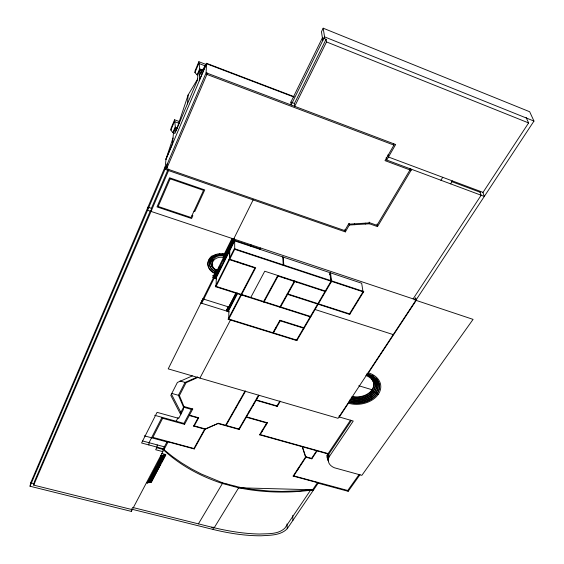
<?xml version="1.0" encoding="UTF-8"?>
<svg xmlns="http://www.w3.org/2000/svg" width="564" height="564" viewBox="0 0 564 564"><rect width="100%" height="100%" fill="white"/><g stroke="black" fill="none" stroke-linecap="round" stroke-linejoin="round"><path stroke-width="0.85" d="M365.338 224.042L365.338 223.154M229.506 258.827L229.541 251.206L228.991 251.022L228.998 248.935M229.724 259.228L229.759 250.761M228.216 306.929L228.208 307.465L228.744 306.449L228.737 306.985L202.969 298.899M228.765 251.466L228.78 249.38M228.794 318.159L228.836 310.334L237.705 293.301M226.636 309.622L226.622 311.053L235.921 293.153M227.052 308.811L227.045 310.242L228.096 310.574L228.11 308.423L236.034 293.181M227.687 307.951L227.687 307.415M225.459 255.541L225.473 254.491L224.923 255.591L222.308 255.041A10.279 8.234 1.2 0 0 211.549 260.11A10.279 8.234 1.2 0 0 215.004 269.796L217.344 270.847L216.787 272.983M222.66 255.28L222.653 255.802L224.282 253.539L226.016 253.906L226.009 254.434L222.639 253.722A13.233 10.596 1.2 0 0 208.786 260.251A13.233 10.596 1.2 0 0 213.248 272.708L216.252 274.055L216.795 272.454L214.13 271.249A11.752 9.412 1.2 0 1 210.146 260.223L211.648 257.544L210.146 260.223M224.282 253.539L224.275 254.068L232.023 238.438M224.909 256.641L224.93 255.069L224.38 256.169L222.145 255.696A8.805 7.057 1.2 0 0 212.332 263.085M223.52 255.986L223.499 257.558L217.084 270.473M226.016 253.906L225.466 255.013L222.47 254.378L222.477 253.856M220.27 266.476L220.242 268.584L219.149 268.231L219.17 266.821M211.634 258.072L213.77 256.303L219.382 254.392L219.396 253.87M217.323 271.904L217.351 270.318L215.018 269.268A10.272 8.234 1.2 0 1 211.549 259.616M156.651 447.71L163.976 449.677L172.478 456.544L181.566 462.903L191.189 468.733L201.299 474.014L222.773 482.904L239.03 487.183L251.072 489.221L269.451 491.047L281.831 491.441L300.436 490.807L312.794 489.559L317.687 482.347L318.152 483.193L287.238 528.701C280.632 535.638 269.902 535.194 261.054 535.8C244.896 535.828 228.836 533.276 213.164 529.469L213.206 527.086M216.414 255.048L216.428 254.526L214.44 255.471M216.097 286.378L216.28 277.791L234.899 240.454M215.808 269.62L214.708 273.364L212.6 277.601L216.675 278.912M213.77 256.303L213.784 255.781L212.713 256.662M203.773 299.146L203.787 298.61L202.293 300.64L202.307 300.104M201.799 301.134L201.722 303.277L253.13 199.903M163.976 449.677L168.262 441.549L166.958 441.943L163.024 449.416L162.862 451.651L131.349 511.4L30.033 486.231L206.121 72.791L206.544 63.302L294.197 96.712M409.556 168.298L409.965 169.926L376.978 225.318L370.012 222.865L349.835 224.112L348.756 223.732L344.808 230.613L166.627 168.742L206.889 74.406L206.96 72.756M197.64 376.928L185.055 382.427L178.421 395.301L183.561 407.201L183.441 409.415L178.732 418.368L157.074 412.347L141.585 442.994L164.23 449.064L164.385 446.829L142.6 440.97M200.904 73.905L201.101 70.126M199.296 80.8L199.91 69.675L198.873 61.716L205.832 64.366M202.617 70.697L199.91 69.675L197.844 74.582L197.541 79.898L174.939 133.414L175.425 127.831L174.586 119.794L179.458 121.549M197.844 74.582L197.111 74.864L194.947 72.58L195.059 70.845L198.873 61.716M146.45 482.77L147.613 483.073L147.662 482.509L150.038 482.551L164.512 454.788L165.696 455.106L165.731 454.549L161.776 453.491M148.833 482.812L163.285 455.028L164.469 455.345M147.613 483.073L162.058 455.275L163.243 455.592M187.481 103.917L188.122 94.978L197.64 78.974M157.208 444.897L157.032 447.132L155.678 449.734L162.862 451.651M150.038 482.551L150.087 481.987L151.251 482.291L160.782 463.869M148.847 444.94L149.037 442.705L162.023 417.325L162.651 418.276L184.555 424.339L192.747 408.992L183.927 406.503L179.415 395.583L186.057 382.716L198.02 377.344M172.457 144.151L173.515 132.378L175.425 127.831L176.581 128.247L176.419 130.101L188.122 94.978M168.714 169.08L168.58 170.568L33.713 485.118L132.272 509.652M166.627 168.742L167.092 163.821M174.375 133.196L172.81 132.639L170.878 130.08L171.047 128.254L174.586 119.794M131.349 511.4L131.602 508.791M173.014 137.976L166.006 159.006L165.005 169.327L345.358 231.896L349.306 225.029L349.046 223.344M151.067 211.415L151.406 208.349L167.825 169.983M33.713 485.118L34.376 481.734L150.362 210.774M30.033 486.231L30.703 482.847L165.294 166.352M170.878 130.08L174.424 121.605L179.31 123.368M194.947 72.58L198.775 63.436L205.754 66.087M197.111 74.864L199.585 68.991L202.821 70.218M166.006 159.006L172.499 143.672M199.325 80.349L206.544 63.302L199.621 74.963M165.957 159.492L206.523 63.746L293.766 96.987M213.411 277.862L168.213 368.87L338.062 418.312L533.967 121.084L529.666 111.735L323.179 28.2L321.459 31.732L322.827 40.439M323.179 28.2L324.575 36.871L291.13 104.953L290.869 102.14L322.411 37.795L326.105 39.283L326.535 41.926L294.718 106.314L294.443 103.494L326.105 39.283M201.017 302.699L203.075 298.553M215.786 272.969L214.278 276.007L214.228 278.123L215.737 277.622M232.911 238.48L224.387 255.647L224.366 257.741L222.124 257.269A8.82 7.064 1.2 0 0 212.889 261.618A8.82 7.064 1.2 0 0 215.85 269.923L217.859 270.826M215.779 275.5L219.523 267.978M233.961 238.96L224.169 258.636L224.148 260.737L223.055 260.378M215.526 278.045L234.349 240.271L234.349 238.882M215.885 286.808L234.92 248.872M237.825 262.401L238.05 261.957M250.663 246.235L250.86 244.402M151.554 437.777L152.858 437.382L162.651 418.276M242.802 264.03L243.028 263.585M227.673 311.384L237.232 293.026M259.969 249.337L260.66 247.998M228.575 319.435L255.689 267.731L229.167 259.045M242.231 295.198L242.457 294.775M176.179 421.245L178.097 417.607M180.663 412.721L183.927 406.503M199.917 378.099L230.732 319.52M245.735 296.311L245.953 295.888M147.662 482.509L156.298 466.167M157.123 464.609L162.058 455.275M149.291 481.473L163.285 455.028M247.074 296.742L247.3 296.319M150.496 481.212L164.096 455.564M161.607 462.311L165.731 454.549M151.251 482.291L165.696 455.106M250.79 297.432L264.749 271.221L325.809 291.207M184.555 424.339L183.949 423.402L191.4 409.408L192.747 408.992M193.607 426.074L198.006 417.966L198.669 417.762L194.27 425.869L193.607 426.074L205.127 429.267L218.416 423.282L238.889 429.007L239.171 429.472L259.052 395.315M263.402 301.937L277.784 275.486M283.509 264.96L283.269 265.397L282.74 256.923M263.931 302.107L278.327 275.662M284.052 265.136L283.812 265.581L283.276 257.106M279.709 276.628L279.948 276.191M284.566 278.221L284.806 277.784M218.416 423.282L205.317 428.929L194.242 448.951L193.946 448.5L204.838 428.802M279.836 307.168L294.478 280.95M280.357 307.338L295.014 281.126M296.375 282.085L296.622 281.655M272.877 332.711L279.913 320.239L304.278 327.91M273.392 332.873L280.202 320.81M301.19 283.657L301.43 283.227M225.586 425.291L245.044 391.056M226.065 425.418L245.636 391.014M393.552 143.517L393.933 145.11L385.015 160.634L409.965 169.926M482.89 192.296L484.314 196.42L386.714 160.042L395.653 144.511L206.121 72.791M238.889 429.007L258.566 395.174M329.672 274.344L330.539 272.856L361.672 283.234L363.026 291.792M296.544 340.064L331.294 280.78M331.822 280.95L296.826 340.614L228.046 319.273L254.907 267.992L228.942 259.489M198.415 523.857L222.773 482.904M349.306 225.029L369.469 223.788L377.499 226.608L411.657 169.341M226.488 484.582L226.855 483.975M259.595 434.802L266.709 422.979L267.378 422.774L260.258 434.604L259.595 434.802L328.805 454.161L329.08 456.939A13.966 9.482 -5.5 0 0 334.48 467.796L361.862 475.353L473.076 319.379L416.232 300.415L415.654 297.764L414.209 299.963M280.301 401.328L277.241 406.404L276.973 405.918L279.913 401.039M234.61 486.718L234.976 486.119M239.03 487.183L214.186 527.798L132.491 507.403M349.208 314.254L363.286 291.369M440.9 180.24L442.726 177.3M450.601 183.857L452.441 180.931M317.483 482.65L293.132 476.065L305.744 456.762L302.403 446.78M293.132 476.065L293.781 475.882L306.196 456.882M413.123 298.885L481.148 195.243L480.027 191.943M526.141 117.474L528.609 122.938L483.038 192.373L388.455 157.011L387.961 154.818M317.088 450.883L311.85 458.821L311.61 458.384L316.637 450.756M329.08 456.939L353.247 421.04L339.359 416.993L349.017 402.344A21.228 15.277 -7 0 0 377.267 393.742A21.228 15.277 -7 0 0 367.855 373.777L367.777 373.227M367.855 373.777L416.232 300.415M350.547 420.145L327.91 453.907L327.212 457.298L328.643 461.592M351.464 420.42L328.805 454.161A13.931 9.475 -5.5 0 0 328.297 459.392M360.029 474.662L348.192 491.314L347.748 490.483L359.205 474.352M192.359 375.899L177.385 382.455L170.8 395.385L180.72 414.596L180.84 412.376L171.343 393.94M173.515 132.378L172.81 132.639L175.101 127.196L177.456 128.049M219.382 254.392L222.47 254.378M163.024 449.416A164.032 119.808 -3.7 0 0 222.413 483.51L238.657 487.782L313.669 489.799L312.794 489.559M211.775 527.192C227.398 530.999 243.359 533.706 259.461 534.038C267.956 533.579 278.327 534.552 284.89 528.101L310.538 490.201L313.669 489.799A164.314 120.245 -3.4 0 1 238.657 487.782M30.703 482.847L34.122 483.7M132.42 509.362L213.164 529.469M160.825 455.515L162.016 455.832M152.858 437.382L193.946 448.5M168.086 441.88L194.242 448.951M293.781 475.882L347.748 490.483M144.292 435.817L166.958 441.943M318.152 483.193L348.192 491.314M297.665 469.135L298.109 469.255M301.324 463.53L301.775 463.65M194.27 425.869L205.317 428.929M305.744 456.762L311.61 458.384M154.649 415.287L183.949 423.402M311.85 458.821L305.54 457.073L302.205 446.723M260.258 434.604L328.121 453.59M189.448 415.182L198.669 417.762M189.264 415.52L198.006 417.966M218.226 423.62L239.171 429.472M183.561 407.201L191.4 409.408M261.879 430.995L262.352 431.129M171.78 393.411L179.415 395.583M246.517 416.852L267.378 422.774M246.32 417.191L266.709 422.979M265.496 424.995L265.968 425.129M235.555 407.751L236.041 407.885M249.02 411.593L249.499 411.727M239.115 401.498L239.594 401.631M252.63 405.382L253.109 405.523M256.352 399.946L276.973 405.918M256.148 400.299L277.241 406.404M180.036 380.982L186.057 382.716M257.092 397.705L257.572 397.846M358.796 385.741L372.057 389.752L374.644 392.107L375.814 392.459L375.899 393.009L377.069 393.362L377.154 393.912L378.324 394.264M273.547 331.519L274.069 331.674M228.794 319.027L297.059 340.219M200.918 303.023L229.252 311.878M275.584 327.917L276.099 328.079M279.681 320.648L303.531 328.149M215.554 286.202L310.919 316.587M310.679 316.996L215.335 286.632L234.363 248.689L363.801 291.539L349.722 314.416L287.083 294.189M282.155 303.009L282.684 303.178M212.656 275.486L215.906 276.529M314.634 309.368L393.235 334.607M287.316 293.766L349.976 314.007M278.087 276.099L325.555 291.637M328.149 286.138L328.678 286.315M363.54 291.962L234.694 249.323L234.68 240.906L330.018 272.68L331.04 281.21M330.412 282.282L330.941 282.458M416.119 299.886L147.571 210.252L147.923 207.185L151.406 208.349M234.349 240.271L260.194 248.886M329.517 274.809L330.039 274.985L329.912 273.928M192.028 215.406L192.881 215.695L191.591 218.508L157.003 206.896L169.574 177.78L204.746 189.913L194.827 211.465L193.967 211.176M166.006 166.599L167.43 167.092M451.341 181.488L480.126 192.246M206.889 74.406L393.933 145.11M290.869 102.14L294.443 103.494M326.535 41.926L528.609 122.938M324.575 36.871L533.967 121.084M216.809 271.926L214.137 270.72A11.745 9.412 1.2 0 1 209.829 260.469M216.259 273.526L213.262 272.179A13.219 10.589 1.2 0 1 212.184 255.809M410.655 168.707L411.064 170.335M386.178 157.617L386.714 160.042M377.013 224.077L377.499 226.608M369.166 222.103L369.469 223.788M366.41 373.96L366.494 374.51A18.549 13.367 -7 0 1 374.729 391.98A18.549 13.367 -7 0 1 350.032 399.495M344.985 229.351L345.358 231.896M349.017 402.344L348.947 401.794A21.213 15.277 -7 0 0 374.066 396.725A21.213 15.277 -7 0 0 375.998 378.099M330.539 272.856L331.569 281.38M330.243 276.649L330.539 279.138M339.204 415.612L339.359 416.993M328.241 457.376L328.565 460.753M327.557 455.522L328.044 460.576M327.198 455.296L327.599 459.512M327 455.042L327.324 458.419M292.681 515.538L292.956 520.29M286.998 523.949L287.238 528.701M354.509 223.823L354.516 224.712M371.739 378.93A15.87 11.449 -7 0 1 369.991 392.128A15.87 11.449 -7 0 1 352.479 396.478M212.776 264.897A8.805 7.057 1.2 0 1 212.416 263.698M211.909 258.961A10.272 8.234 1.2 0 1 214.715 256.197M212.501 260.723A8.798 7.057 1.2 0 1 212.931 259.539M376.287 380.065A19.874 14.319 -7 0 1 371.909 396.506A19.874 14.319 -7 0 1 349.454 400.369L349.525 400.919A19.888 14.326 -7 0 0 375.998 392.861A19.888 14.326 -7 0 0 367.171 374.144M368.461 372.86A22.553 16.236 -7 0 1 378.451 394.074A22.553 16.236 -7 0 1 348.439 403.218M372.381 375.243A21.213 15.277 -7 0 1 373.706 376.103M365.867 375.476A15.884 11.456 -7 0 1 372.198 390.21A15.884 11.456 -7 0 1 351.788 396.852M372.98 378.93A17.209 12.408 -7 0 1 370.781 393.482A17.209 12.408 -7 0 1 351.273 397.747M366.529 374.588A17.209 12.408 -7 0 1 368.778 375.568M366.607 375.138A17.216 12.408 -7 0 1 373.46 391.099A17.216 12.408 -7 0 1 351.344 398.297M375.68 381.264A18.541 13.367 -7 0 1 370.499 395.653A18.541 13.367 -7 0 1 350.681 399.15M374.566 379.375A18.541 13.367 -7 0 1 375.356 380.622M170.138 178.823L158.181 206.48L191.055 217.514L203.541 190.343L170.138 178.823"/></g></svg>
